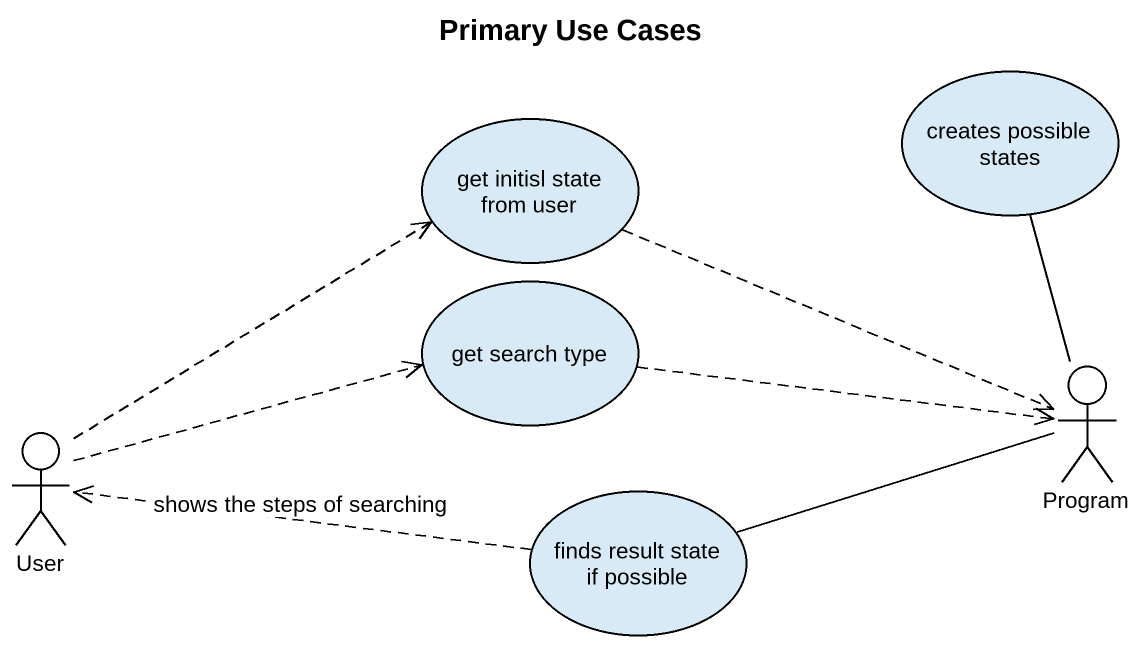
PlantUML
@startuml
title Primary Use Cases
usecase "creates possible states" as creates_possible_states
usecase "get initisl state from user" as get_initisl_state_from_user
usecase "get search type" as get_search_type
actor Program
actor User
usecase "finds result state if possible" as finds_result_state_if
get_initisl_state_from_user .right.> Program
get_search_type .right.> Program
Program -up- creates_possible_states
Program -left- finds_result_state_if
User .up.> get_initisl_state_from_user
User .right.> get_search_type
finds_result_state_if .left.> User : shows the steps of searching
@enduml
